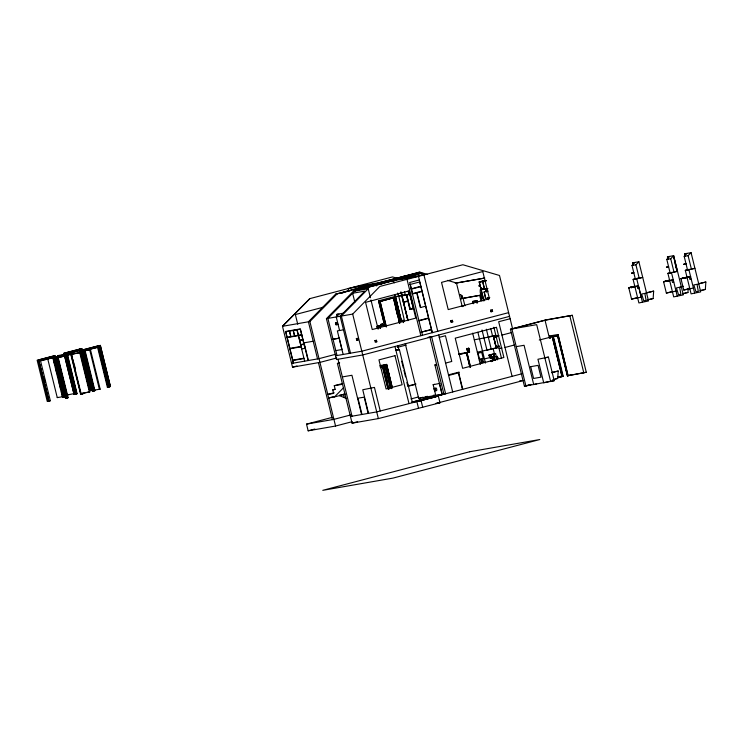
<?xml version="1.0" encoding="UTF-8"?>
<svg xmlns="http://www.w3.org/2000/svg" width="743" height="743" viewBox="0 0 743 743"><rect width="100%" height="100%" fill="white"/><g stroke="black" fill="none" stroke-linecap="round" stroke-linejoin="round"><path stroke-width="1.11" d="M552.681 379.757L557.714 378.438L558.225 371.017L551.705 372.447M647.107 300.116L653.153 298.528L653.654 291.117L646.029 292.835M682.91 293.791L687.944 292.473L688.232 288.228M700.305 290.764L705.339 289.445L705.85 282.024L698.225 283.742M336.709 323.307L336.802 324.059L336.375 323.446M336.755 323.957L336.57 323.298M356.584 339.133L357.011 339.737L356.779 339.031M356.724 339.096L356.965 339.644M497.234 357.039L497.002 357.578M375.949 340.916L375.586 341.604L376.051 340.898M451.66 321.626L451.382 321.19M491.931 310.955L491.476 310.444L491.94 310.546M335.901 323.419L335.845 324.032M336.988 323.335L337.127 323.892M357.086 339.672L356.919 338.994M496.259 357.058L496.305 357.699M461.867 297.451C463.065 295.816 460.121 294.711 461.487 297.172C463.391 298.463 461.709 293.801 461.431 296.16M452.199 321.403L451.419 321.496M492.033 310.936L491.318 310.806M336.876 323.994L336.505 323.493M451.419 321.087L451.93 320.902M491.42 310.528L491.495 311.168M374.184 284.021L335.585 294.154L308.41 321.793L317.53 358.915M396.827 278.179L392.499 276.916L309.85 298.621L282.489 326.307L309.887 321.533L337.062 293.903L401.22 277.046L417.752 274.167L353.594 291.024L326.418 318.654L336.449 359.519L362.723 354.959L509.549 316.369M394.217 282.832L393.669 280.622L355.07 290.764L327.895 318.394L337.016 355.526M337.303 316.611L337.034 314.308L343.127 313.249M370.423 297.739L368.212 288.758L341.381 316.054L350.501 353.176M326.418 318.654L352.684 314.085L379.859 286.445L462.88 264.749L499.5 275.477L512.586 328.759M334.146 396.511L328.657 397.951L334.489 396.938L343.415 387.865M633.055 265.121L632.795 262.818L638.878 261.75L648.509 300.961L638.896 302.949L633.11 279.396L636.64 278.467L642.416 302.02M636.352 278.541L638.525 278.17L635.33 279.006L633.881 273.108L631.624 273.173L633.807 272.802L631.996 265.455L634.726 262.678L632.553 263.059M631.996 265.455L635.915 264.768L638.878 261.75M667.855 259.066L667.585 256.753L673.678 255.694L683.3 294.906L673.687 296.894L667.901 273.34L671.431 272.412L677.217 295.965M672.257 272.384L670.121 272.95L668.672 267.053L666.499 267.434L668.598 266.737L666.796 259.391L669.517 256.623L667.344 257.004M666.796 259.391L670.706 258.713L673.678 255.694M685.25 256.029L684.981 253.725L691.074 252.666L700.705 291.878L691.092 293.866L685.306 270.313L688.826 269.384L694.612 292.937M689.653 269.356L687.516 269.923L686.068 264.025L683.894 264.406L685.993 263.709L684.192 256.363L686.913 253.595L684.74 253.967M684.192 256.363L688.102 255.685L691.074 252.666M309.85 298.621L282.479 326.27L292.519 367.163L319.927 362.389L336.709 357.987M451.549 320.948L452.023 320.939M491.94 311.113L491.429 311.178M479.746 286.436L478.678 285.906L479.569 284.95M490.185 357.532L490.807 357.346M491.615 357.987L492.089 357.866L491.495 357.977M491.857 357.922L490.631 358.237L491.541 358.386M492.414 358.423L492.163 357.671L493.055 357.439M489.795 297.581L485.495 298.482L484.195 291.915L485.523 297.321M377.221 326.576L383.815 324.756L377.063 326.279M381.791 325.369L383.899 325.062L381.373 325.49M73.464 352.433L56.709 356.835L66.907 397.979L68.142 397.654L57.694 355.656L58.353 355.479M71.105 354.365L80.411 352.526L71.105 354.365L80.755 393.651L90.061 391.821L79.529 349.117M68.003 394.765L67.344 394.942L75.563 393.316M75.99 393.279L76.65 393.112L67.279 354.94M80.755 393.651L88.974 392.025M49.54 400.895L47.255 401.396L37.15 360.244L53.905 355.841M64.892 352.962L74.997 394.115L76.213 393.901L74.031 394.366L63.926 353.213L80.671 348.811M61.4 391.71L62.774 397.319L65.486 396.753L64.251 397.078L54.48 357.299L40.549 360.959L50.32 400.737L48.741 401.127L38.627 359.965L55.381 355.6L65.783 398.155L55.326 357.067L81.256 350.269L91.027 390.047L92.262 389.722L89.55 390.289L90.869 389.945M67.594 355.033L77.096 393.706L75.507 394.087L65.403 352.934L82.148 348.569L92.55 391.124L82.092 350.027L98.494 345.718M43.893 359.315L47.032 358.488M72.405 351.829L75.535 351.002M43.809 359.445L47.023 358.6M40.874 360.522L53.998 357.16L63.824 397.143M73.093 352.145L79.733 350.315L89.271 389.174M99.376 346.888L84.999 350.25L94.918 390.623L93.59 390.957L83.485 349.804L100.324 345.384L110.428 386.546L109.202 386.871L99.376 346.888L85.296 350.501M60.852 356.482L70.492 353.947M87.628 349.442L83.346 350.566L99.553 346.424M95.123 347.473L98.327 346.628M72.582 352.665L72.777 353.454L56.57 357.606M58.53 357.532L72.508 353.529M57.963 357.829L72.6 353.928M379.645 282.581L419.823 272.142L427.587 274.446M403.43 276.442L419.823 272.142M350.585 290.587L340.888 293.132L343.127 292.742M399.13 279.192L421.699 273.266L422.238 275.477M419.358 279.962L409.662 282.507L422.479 335.26M323.233 307.24L295.361 314.558L297.757 324.32M410.006 284.504L419.702 281.95L420.77 286.315L411.083 288.86M411.158 289.176L420.854 286.631L421.959 291.145L412.263 293.689M384.846 326.381L378.558 300.804L395.406 296.383L397.041 303.06M395.425 296.596L402.112 295.435L401.359 292.37M395.508 296.912L406.597 294.59L410.21 309.329L406.56 294.599M398.703 296.03L397.663 293.039M379.636 301.352L394.626 297.414M398.777 296.346L404.554 321.087M395.155 297.386L379.292 301.547L385.338 326.158M379.515 301.769L394.357 297.497L400.143 321.041M409.068 294.228L408.037 291.237M412.346 294.005L422.033 291.46L428.553 317.976L418.848 320.53M483.804 300.831L479.151 281.885L485.829 280.334M403.3 302.095L407.805 300.915M480.47 281.885L483.777 281.021M403.375 302.41L407.879 301.221M482.616 281.606L484.39 288.86L481.148 289.426L479.365 282.173L486.061 280.715M337.935 324.264L335.79 324.654L335.613 323.029M335.399 323.084L337.545 322.694M336.7 324.477L336.022 322.973M337.313 324.375L336.635 322.871L337.099 324.431M62.774 397.319L64.093 396.985M50.32 400.737L49.084 401.062L38.627 359.965M77.096 393.706L75.86 394.031L65.403 352.934M65.43 398.22L66.666 397.895M71.439 354.346L70.826 354.457L80.597 394.236L82.176 393.846M92.206 391.189L94.918 390.623M98.206 347.315L97.602 347.418L107.373 387.205L108.952 386.815M82.427 393.901L83.578 393.595M482.253 289.138L484.455 288.553M483.944 300.813L481.223 289.742L485.634 288.581L486.451 291.906M406.282 294.674L409.895 309.404L412.216 308.8M425.655 306.19L420.334 307.583L416.721 292.853M461.162 298.686L462.397 298.361M464.932 305.837L463.084 298.324L480.582 295.194L481.966 300.831M343.442 329.827L337.359 330.886L343.145 354.439M463.084 298.324L480.582 295.194M380.964 324.32L381.354 325.889L380.964 324.32L382.478 323.929L382.868 325.508L377.778 326.595M472.557 301.509L477.08 300.674L472.557 301.509L473.207 303.664M399.576 323.261L398.926 321.106L399.455 320.967M377.565 326.818L379.645 326.27L380.193 328.48M377.007 327.44L380.175 326.604M463.065 306.237L463.548 306.172M418.931 320.846L428.627 318.292L432.305 332.688L418.458 276.312L392.193 280.882M356.241 338.659C358.21 337.09 359.166 340.991 356.621 340.229L356.445 338.604M357.597 339.337L357.374 338.873L357.689 339.319M374.871 340.656L376.385 340.266L376.766 341.845L375.252 342.235L374.974 340.638M450.843 320.707L452.357 320.317L452.738 321.886L451.224 322.276L450.843 320.707L451.224 322.276M490.677 310.24L492.191 309.85L492.581 311.419L491.067 311.809L490.677 310.24L491.067 311.809M631.624 273.173L633.76 272.616M631.708 273.489L633.844 272.932M666.425 267.118L668.561 266.561M335.66 354.281L319.007 358.665L291.609 363.429M666.499 267.434L668.635 266.876M431.367 329.455L420.789 332.232L431.451 329.762M683.82 264.09L685.956 263.533M292.519 367.163L297.005 365.983M683.894 264.406L686.03 263.839M349.238 353.399L340.155 316.258L364.897 291.107L352.628 293.244L354.82 302.169M508.63 312.636L361.804 351.207L335.539 355.786M639.203 278.337L642.723 277.408M667.901 273.34L677.523 271.353L676.52 271.529M691.389 269.245L694.919 268.325L690.999 269.003M397.347 347.362L406.263 345.021M427.039 398.118L438.351 396.093L439.986 402.78L378.354 418.588L352.089 423.166L337.415 363.448L339.644 362.863M439.28 337.341L445.447 335.725L451.772 361.46L445.605 363.076M510.125 318.728L498.674 321.738L512.085 376.348M634.94 286.649L638.423 285.739L641.19 297.135L631.559 299.123L628.764 287.727L634.912 286.111M628.894 287.699L634.996 286.324M628.922 287.792L637.122 286.176L637.698 288.535L638.98 288.2M637.15 286.306L638.432 285.962M395.945 350.399L399.381 349.498L412.411 402.539M676.019 291.07L666.36 293.067L663.555 281.671L669.703 280.055M669.889 280.473L663.713 281.736L669.805 280.678M669.796 280.269L665.83 281.179M673.214 279.684L663.555 281.671M671.951 280.241L673.223 279.907M693.414 288.043L683.755 290.039L680.95 278.644L688.129 276.758M681.09 278.606L687.191 277.241M690.609 276.647L680.95 278.644M689.346 277.213L690.628 276.879M673.771 282.145L672.499 282.479L671.913 280.12M691.176 279.117L689.894 279.452L689.318 277.093L681.108 278.709M645.946 293.141L653.654 291.117M544.443 357.81L548.418 357.123L554.213 380.695L524.419 386.193L510.422 329.223L546.031 319.871L572.296 315.301L586.292 372.271L567.689 375.726L557.584 334.573M572.296 315.301L545.037 320.261L511.899 328.973L525.895 385.933L531.421 384.484M631.559 299.123L637.67 297.516M488.272 337.006L494.448 335.39M680.829 286.77L683.031 286.194M386.416 365.259L384.493 365.593L384.122 364.859L384.419 366.03M495.711 335.446L492.628 336.254L490.714 328.462M679.641 287.374L680.894 294.321L678.545 294.73L676.418 287.931L682.947 286.501M392.388 387.762L386.657 364.404L392.211 387.809M499.231 346.387L495.952 346.962L493.538 337.136L495.302 336.672M501.952 335.093L511.323 332.632M493.816 337.498L496.036 346.535L493.816 337.498L497.123 336.904M698.141 284.049L705.85 282.024M666.36 293.067L671.449 291.73M683.755 290.039L688.845 288.702M647.775 299.726L653.153 298.528M469.139 351.513L468.666 348.077L469.595 352.006L467.756 352.377L466.753 348.448L467.867 351.29M682.576 293.671L684.591 293.141M467.802 350.269L467.273 350.408L469.112 350.046L468.582 350.185M334.136 392.75L327.793 394.412L333.616 393.4L332.753 389.861L335.186 389.434L334.266 385.71L342.839 383.453M699.971 290.643L701.986 290.114M469.009 351.532L469.492 351.42L468.666 348.077M470.57 367.051L466.985 352.461L466.455 352.6L470.04 367.191M467.756 352.377L468.285 352.238M469.595 352.006L469.065 352.145L468.666 350.157M466.047 353.055L466.901 352.888L470.31 366.745M332.753 389.861L334.944 389.286M495.952 346.962L497.717 346.498M492.107 348.792L477.34 352.21M482.012 329.976L486.962 350.139L497.485 347.761L493.138 348.523L494.513 354.132M439.503 383.611L442.15 394.412L434.915 364.943L436.503 364.525M499.955 348.272L499.073 348.504L502.036 347.984M504.989 347.473L514.388 345.003M550.117 338.204L549.755 335.929L550.294 338.158M568.126 375.652L558.021 334.499L567.949 375.698L567.346 375.8L557.519 335.827M552.727 336.681L553.433 336.495L563.203 376.274L559.86 377.091M494.485 353.752L488.903 355.126L495.59 353.566L497.16 359.928M489.303 355.358L489.265 355.451M334.489 396.938L344.353 394.338M489.488 356.101L489.526 356.538M489.674 356.854L489.628 356.946M489.015 355.089L489.646 357.643M489.535 357.671L493.984 356.696L479.272 360.067M497.216 356.436L497.81 357.95L497.216 356.436L495.822 356.677M496.417 358.191L497.81 357.95M492.59 360.726L494.829 360.141L493.352 354.151M490.594 361.451L492.711 360.894L491.225 354.708M448.493 374.862L459.072 372.085L459.211 372.68L448.642 375.456M416.006 384.066L408.539 385.784A6.956 6.26 80.1 0 0 407.498 384.456M407.851 386.36L415.393 384.382M443.896 394.106L429.9 337.136L431.637 336.839L445.633 393.809L435.807 395.499L433.15 384.698L434.562 384.326M548.418 357.123L537.941 359.259L543.727 382.831L549.244 381.558M352.238 421.662L335.557 426.036L308.159 430.81L306.515 424.132L332.297 417.362M410.944 398.935L418.485 396.957M350.677 414.956L333.913 419.358L306.515 424.132M405.241 343.619L418.69 398.359L423.055 397.208M412.226 402L439.289 394.895M411.668 402.381L441.89 394.44M412.161 402.483L444.5 393.985M438.351 396.093L376.71 411.91L350.445 416.479M434.088 396.836L522.431 373.636M418.114 401.146L435.389 396.613M420.724 400.691L437.998 396.158M308.159 430.81L314.883 429.045M352.089 423.166L357.643 421.699M551.612 372.754L558.225 371.017M522.942 380.611L435.732 403.514L439.986 402.78M524.419 386.193L531.096 384.437M560.073 377.054L562.757 376.367L552.848 335.994M536.697 383.797L533.725 384.577L524.075 345.281L516.246 346.647M567.346 375.8L586.292 372.271M567.689 375.726L570.68 374.974M90.507 349.879L89.764 350.074L99.413 389.36L100.156 389.165L90.507 349.879L84.6 350.817M47.598 358.302L57.248 397.589L57.991 397.403M63.155 396.66L62.412 396.846L52.762 357.559L53.505 357.364L63.155 396.66L57.248 397.589M539.26 340.043L552.253 336.728L561.903 376.014L557.399 377.147M490.454 357.485L491.903 357.114L491.402 357.197M491.42 358.414L491.95 358.293L490.751 358.237M483.907 291.999L488.197 291.098M57.694 355.656L64.177 354.411M52.948 357.346L53.998 357.16M402.214 276.656L421.699 273.266M353.724 287.095L381.131 282.321L381.67 284.532M397.654 279.452L423.928 274.873L437.776 331.257M335.585 294.154L337.062 293.903M353.594 291.024L355.07 290.764M354.736 291.107L368.212 288.758M100.324 345.384L110.428 386.546M63.926 353.213L74.114 394.347M83.485 349.804L93.683 390.948M395.406 296.383L401.564 321.58M479.151 281.885L485.978 280.696M410.805 293.922L401.824 295.51L401.071 292.445M83.671 351.077L84.135 350.39M486.006 281.021L482.755 281.588L484.529 288.832L486.702 288.46M410.257 294.367L401.907 295.825L407.879 320.131M72.777 353.454L71.56 353.668L71.365 352.879M393.409 298.092L394.449 297.887M53.877 357.402L54.48 357.299M378.558 300.804L384.93 326.372M336.802 314.549L338.975 314.168L336.245 316.945L338.046 324.292L335.873 324.672L338.13 324.607L339.57 330.496M481.223 289.742L487.919 288.572M409.895 309.404L413.377 308.8L409.755 294.07M301.649 334.721L298.445 335.279L297.089 329.781L300.293 329.223L304.992 348.356M301.723 335.037L298.519 335.595L299.633 340.118L302.828 339.56M639.788 277.919L641.748 277.576M673.604 272.031L676.344 271.557M633.11 279.396L639.24 278.328L635.915 264.768M685.306 270.313L691.436 269.235L688.102 255.685M382.478 323.929L382.868 325.508M398.926 321.106L403.458 320.27L402.929 320.409L403.579 322.564M381.716 324.329L382.116 325.49M302.912 339.876L299.708 340.433L300.711 344.52L303.915 343.963M492.191 309.85L492.581 311.419M313.184 341.241L304.054 342.829L308.391 360.504M635.089 286.538L631.03 287.244L631.559 287.903M687.284 277.445L683.254 278.272M303.989 344.269L300.785 344.826L301.788 348.913L305.132 348.337M333.013 339.217L339.226 338.13L341.984 349.535L335.808 350.612M628.764 287.727L635.005 286.733M339.254 338.232L333.143 339.189M289.724 348.393L301.175 346.405M289.826 348.792L301.268 346.795M452.738 321.886L452.246 320.335M107.373 387.205L107.976 387.094L98.067 346.73M376.385 340.266L376.766 341.845M80.597 394.236L81.21 394.124L76.594 375.345M81.386 394.078L82.696 393.818M67.102 397.83L68.142 397.654M49.447 400.941L48.23 401.155L38.116 359.993M303.933 358.21L292.761 360.16L287.216 337.563L298.38 335.622L304.658 361.163M304.008 358.525L292.835 360.476L293.485 363.104M428.135 337.303L430.373 336.923M685.594 292.881L687.944 292.473M702.989 289.854L705.339 289.445M510.422 329.223L536.697 324.654L550.684 381.623M395.954 350.092L399.381 349.498M496.974 335.492L474.303 339.83M337.415 363.448L338.984 363.169M496.036 336.124L498.99 335.613M493.538 337.136L496.826 336.57M467.143 348.346L467.653 350.575M549.579 335.975L558.021 334.499M386.657 364.404L379.942 365.584L380.49 367.813M380.555 365.463L380.741 366.253L382.617 365.918M551.306 336.588L558.012 335.418M552.588 336.495L557.584 335.622M496.036 346.535L499.342 345.941M557.631 335.827L550.377 336.663M384.14 366.485L387.187 365.955M380.704 367.386L386.797 366.327L392.035 387.66M458.7 353.947L466.985 352.461M460.456 354.012L462.601 353.631M464.756 353.259L466.901 352.888M458.849 354.337L466.465 352.999L469.78 366.884M342.356 376.924L351.931 375.261L361.581 414.548M493.38 353.947L495.59 353.566M434.915 364.943L436.652 364.646M496.036 356.621L497.42 356.38M334.266 385.71L342.532 384.27M492.618 360.522L494.829 360.141M492.535 360.55L494.597 360.188M480.433 362.937L484.78 362.185M490.38 361.107L492.665 360.699M339.495 395.183L345.291 394.171M433.15 384.698L439.995 383.379M425.2 396.743L427.578 396.325M433.28 395.332L435.565 394.932M418.69 398.359L436.345 395.285M437.608 395.332L444.138 394.199M519.524 381.01L522.914 380.416M432.324 396.725L438.844 395.592M421.745 399.502L432.537 397.626M416.461 400.895L427.244 399.01M412.04 402.13L421.959 400.403M560.018 376.84L563.203 376.274M559.033 377.23L560.296 377.017M555.365 378.846L557.714 378.438M551.232 381.215L554.213 380.695M49.66 358.005L51.722 357.708M94.25 390.103L100.156 389.165M552.253 336.728L561.903 376.014M447.574 280.371L456.453 283.009L484.78 278.058L455.227 283.185M418.606 272.347L423.046 273.665M339.542 395.722L346.489 398.443M497.197 357.151L497.234 357.253M476.551 300.813L477.21 302.968M476.291 300.859L476.95 303.014M473.087 301.37L473.672 303.311M472.817 301.463L473.467 303.618M402.669 320.456L403.319 322.611M399.186 321.06L399.845 323.214M65.449 354.058L75.266 394.041M380.741 366.262L386.156 365.732L391.617 387.939M684.981 253.725L685.529 255.964M673.539 255.722L677.393 271.371M673.641 256.864L677.217 271.409M675.118 263.607L677.04 271.436M670.706 258.713L674.04 272.263M667.585 256.753L668.133 258.991M632.795 262.818L633.473 265.028M569.835 315.951L583.822 372.912M557.603 335.39L567.522 375.754M553.024 337.452L554.12 341.901M555.485 347.455L556.303 350.798M552.495 336.105L562.497 376.46M545.037 320.261L549.43 338.139M487.807 297.441L488.355 299.652M485.476 288.525L486.293 291.869M487.668 297.441L488.207 299.67M493.844 327.226L501.441 358.145M479.699 295.426L481.018 300.794M493.807 354.03L495.367 360.392M486.359 329.214L491.318 349.386M492.878 356.891L493.724 360.327L491.485 360.922L491.662 361.665M491.114 354.736L491.745 357.29M490.009 354.931L490.64 357.476M477.879 332.242L485.458 363.086M472.659 333.152L480.322 364.358M456.443 282.972L462.257 306.636M458.682 372.819L462.74 389.313M458.403 372.893L462.452 389.388M438.686 334.982L452.691 391.951M416.999 292.779L420.649 307.509M410.294 284.42L412.551 293.615M407.006 279.322L420.854 335.697M410.907 296.996L411.343 298.807M411.696 300.237L412.597 303.915M410.099 294.312L411.288 299.141M411.557 300.265L412.114 302.503M408.529 291.488L408.966 293.29M401.22 277.046L401.768 279.257M404.554 291.841L405.306 294.906M401.22 292.398L401.972 295.463M402.047 295.77L408.102 320.437M400.802 291.915L401.684 295.538M401.768 295.844L407.87 320.697M397.589 305.28L399.223 311.958M399.771 314.178L401.415 320.855M421.077 400.635L422.721 407.313M394.644 294.627L401.285 321.654M394.468 294.516L401.081 321.44M394.431 296.633L400.412 320.967M393.753 298.036L399.548 321.608M393.409 297.627L399.195 321.18M393.409 298.073L399.195 321.663M395.731 308.261L397.356 314.883M416.814 401.378L418.458 408.056M397.849 345.588L398.945 350.055M401.684 361.228L403.338 367.934M403.886 370.163L405.529 376.868M406.904 382.45L407.721 385.803M394.979 346.489L408.966 403.44M380.175 301.639L386.174 326.066M376.209 285.971L375.661 283.761L348.263 288.535L348.811 290.745M379.794 300.478L386.323 327.05M379.441 300.571L385.701 326.028M379.933 326.196L380.472 328.406M370.971 299.986L378.141 329.186M377.119 326.474L377.5 328.053M386.221 364.479L391.923 387.688M386.044 364.507L391.747 387.716M385.71 366.197L391.227 388.645M384.586 365.89L390.019 387.985M384.298 364.813L384.493 365.593M383.49 366.717L387.344 382.422M383.091 366.28L388.793 389.49M383.23 367.209L388.682 389.425M382.617 366.336L388.134 388.784M382.357 366.373L387.874 388.821M380.24 410.981L374.453 387.409L362.751 389.759L368.537 413.331M352.684 314.085L378.354 418.588M357.624 338.418L358.015 339.988M368.147 413.405L364.209 397.18L357.968 398.174L361.971 414.473M337.164 314.28L337.712 316.518M337.034 314.308L337.591 316.546M337.331 322.75L337.721 324.32M336.096 322.964L336.486 324.533M338.019 359.259L352.006 416.21M343.461 394.059L344.334 397.598M309.887 321.533L335.557 426.036M318.45 362.649L332.437 419.619M308.131 360.55L300.358 328.889L285.572 331.462L293.346 363.132M99.358 345.634L109.462 386.787L108.153 387.047L98.141 345.848M99.005 345.727L109.11 386.88M98.773 346.832L100.407 353.51M100.955 355.73L102.051 360.179M107.781 383.537L108.608 386.88M84.368 349.572L94.472 390.725L93.256 390.939L83.151 349.786M81.098 348.811L81.293 349.6M80.764 350.129L90.581 390.112M80.643 350.371L90.414 390.149M79.882 349.024L89.987 390.177M79.752 352.702L89.401 391.998M74.514 365.417L75.34 368.779M71.56 354.105L72.387 357.439M72.925 359.658L74.021 364.098M71.384 354.151L76.046 373.135M74.04 383.871L74.857 387.187M66.108 352.749L66.303 353.538M57.592 356.603L67.706 397.756L66.489 397.969L56.375 356.816M64.102 385.617L64.92 388.951M54.323 355.851L54.518 356.631M53.728 356.816L63.647 397.189M53.301 356.844L63.22 397.217M53.96 361.442L54.787 364.804M56.171 370.404L56.988 373.775M59.199 382.747L60.852 389.471M44.283 378.744L45.1 382.06M38.469 359.9L48.583 401.062M435.472 388.245A1.421 0.613 75.3 0 1 436.345 388.338A1.421 0.613 75.3 0 1 436.763 390.205A1.421 0.613 75.3 0 1 435.965 390.428M483.934 299.123A6.074 2.638 75.3 0 1 482.393 297.525M481.158 294.832A6.074 2.638 75.3 0 1 480.767 293.299M480.545 290.364A6.074 2.638 75.3 0 1 481.12 288.265M484.325 299.457A6.074 2.638 75.3 0 1 480.591 294.163A6.074 2.638 75.3 0 1 481.315 287.801M491.142 356.789L491.262 356.306L491.142 356.789M481.111 360.949L481.538 361.925L481.111 360.949M481.975 360.801L482.411 361.776L481.975 360.801M482.848 360.652L483.284 361.618L482.848 360.652M459.453 294.934L460.966 294.562L459.546 294.906M460.419 298.862L461.951 298.491L460.419 298.862M409.096 290.894L365.565 302.336L372.243 329.539L415.783 318.106L409.096 290.894M482.774 271.548L441.528 282.377L448.215 309.59L489.461 298.751L482.774 271.548M382.357 324.18C379.301 324.459 383.648 327.087 382.357 324.18M357.142 338.483L357.318 340.108L357.142 338.483M496.482 327.338L455.236 338.167L462.638 368.324L503.884 357.485L496.482 327.338M394.988 355.665L378.949 359.881L386.091 388.951L402.13 384.744L394.988 355.665M496.733 356.501L496.9 358.126L496.733 356.501M530.688 366.671L538.081 365.38L540.978 377.165L533.585 378.456L530.688 366.671M469.604 451.763L322.778 490.334L392.973 478.111L539.799 439.54L469.604 451.763M289.408 331.118L285.786 331.749L287.132 337.248L290.764 336.616L289.408 331.118M293.188 330.459L289.547 331.099L290.903 336.598L294.534 335.966L293.188 330.459M296.949 329.808L293.327 330.44L294.674 335.938L298.305 335.307L296.949 329.808M644.85 293.429L641.627 293.987L643.754 300.785L646.104 300.376L644.85 293.429M697.036 284.337L693.823 284.903L695.94 291.702L698.29 291.293L697.036 284.337M481.761 352.461L478.018 353.12L479.467 359.008L483.201 358.358L481.761 352.461M490.937 355.117L490.371 355.6L490.937 355.117M434.181 388.83A1.421 0.613 75.3 0 0 435.092 391.004A1.421 0.613 75.3 0 0 435.324 389.053A1.421 0.613 75.3 0 0 434.181 388.83"/></g></svg>
